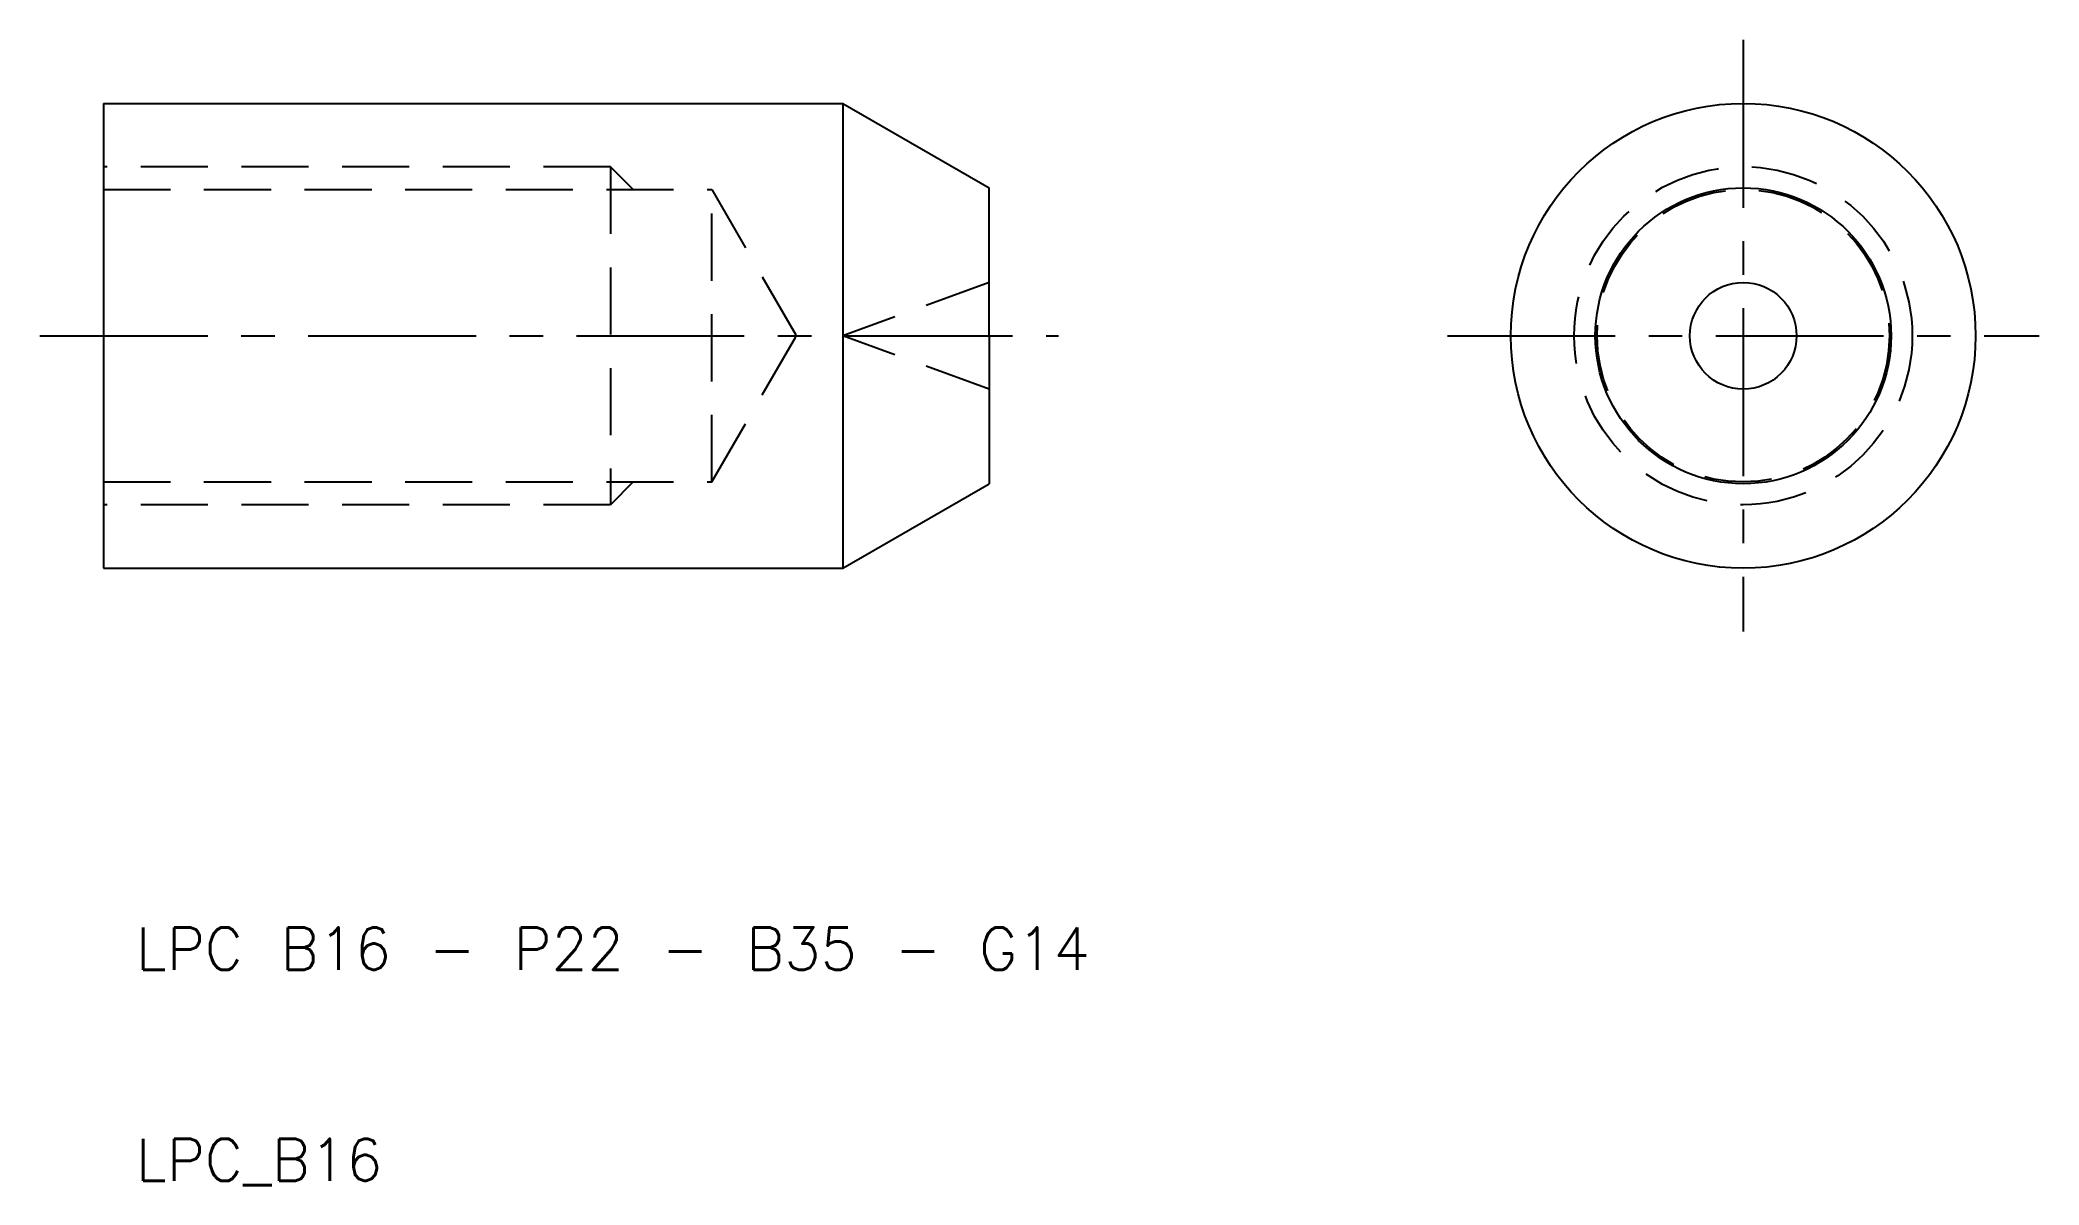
# Model space of a CAD drawing. Extents: x 32.4 to 127, y 9.8 to 64.
import ezdxf

# ---------------------------------------------------------------- set-up
doc = ezdxf.new("R2010")
doc.units = 0
doc.header["$LTSCALE"] = 0.25
doc.linetypes.add('CENTER', pattern=[50.8, 31.75, -6.35, 6.35, -6.35])
doc.linetypes.add('DASHED', pattern=[19.05, 12.7, -6.35])
doc.layers.get('0').update_dxf_attribs({"linetype": 'CONTINUOUS'})
doc.layers.add('CENTER', color=1, linetype='CENTER')
doc.styles.get("Standard").update_dxf_attribs({"font": 'txt.shx'})

msp = doc.modelspace()

# ---------------------------------------------------------------- linework, layer by layer
for p, q in [((35.384, 61), (35.384, 39)), ((35.384, 61), (70.384, 61)), ((70.384, 61), (70.384, 39)), ((70.384, 61), (77.313, 57)), ((77.313, 50), (77.313, 57)), ((77.313, 50), (77.313, 43)), ((70.384, 39), (77.313, 43)), ((35.384, 39), (70.384, 39))]:
    msp.add_line(p, q)
at = {"color": 3, "linetype": 'DASHED'}
for p, q in [((59.384, 58), (35.384, 58)), ((59.384, 58), (59.384, 42)), ((60.467, 56.917), (59.384, 58)), ((35.384, 56.917), (64.184, 56.917)), ((64.184, 56.917), (68.178, 50)), ((64.184, 43.082), (64.184, 56.917)), ((77.313, 52.524), (70.384, 50)), ((64.184, 43.082), (68.178, 50)), ((77.313, 47.476), (70.384, 50)), ((35.384, 43.082), (64.184, 43.082)), ((60.467, 43.082), (59.384, 42)), ((59.384, 42), (35.384, 42))]:
    msp.add_line(p, q, dxfattribs=at)
for radius in [11, 7, 2.524]:
    msp.add_circle((113, 50), radius)
for radius in [8, 6.918]:
    msp.add_circle((113, 50), radius, dxfattribs=at)
at = {"layer": 'CENTER', "color": 1, "linetype": 'CENTER'}
for p, q in [((113, 64), (113, 36)), ((32.384, 50), (80.589, 50)), ((99, 50), (127, 50))]:
    msp.add_line(p, q, dxfattribs=at)

# ---------------------------------------------------------------- texts
for s, p in [('LPC B16 - P22 - B35 - G14', (36.93, 20)), ('LPC_B16', (36.93, 10))]:
    msp.add_text(s, height=2).set_placement(p)

doc.saveas('drawing.dxf')
